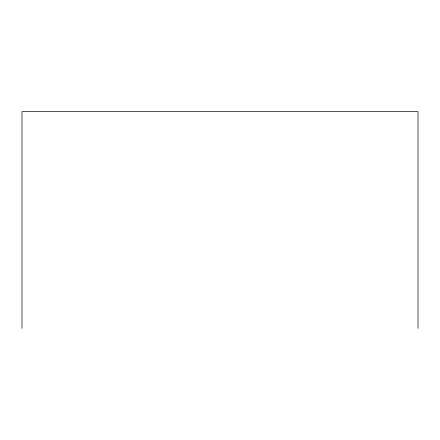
<?xml version="1.0" encoding="UTF-8"?>
<svg xmlns="http://www.w3.org/2000/svg" width="440" height="440" viewBox="0 0 440 440"><rect width="100%" height="100%" fill="white"/><g stroke="black" fill="none" stroke-linecap="round" stroke-linejoin="round"><path stroke-width="0.66" d="M418 328.367L418 111.634L22 111.634L22 328.367"/></g></svg>
